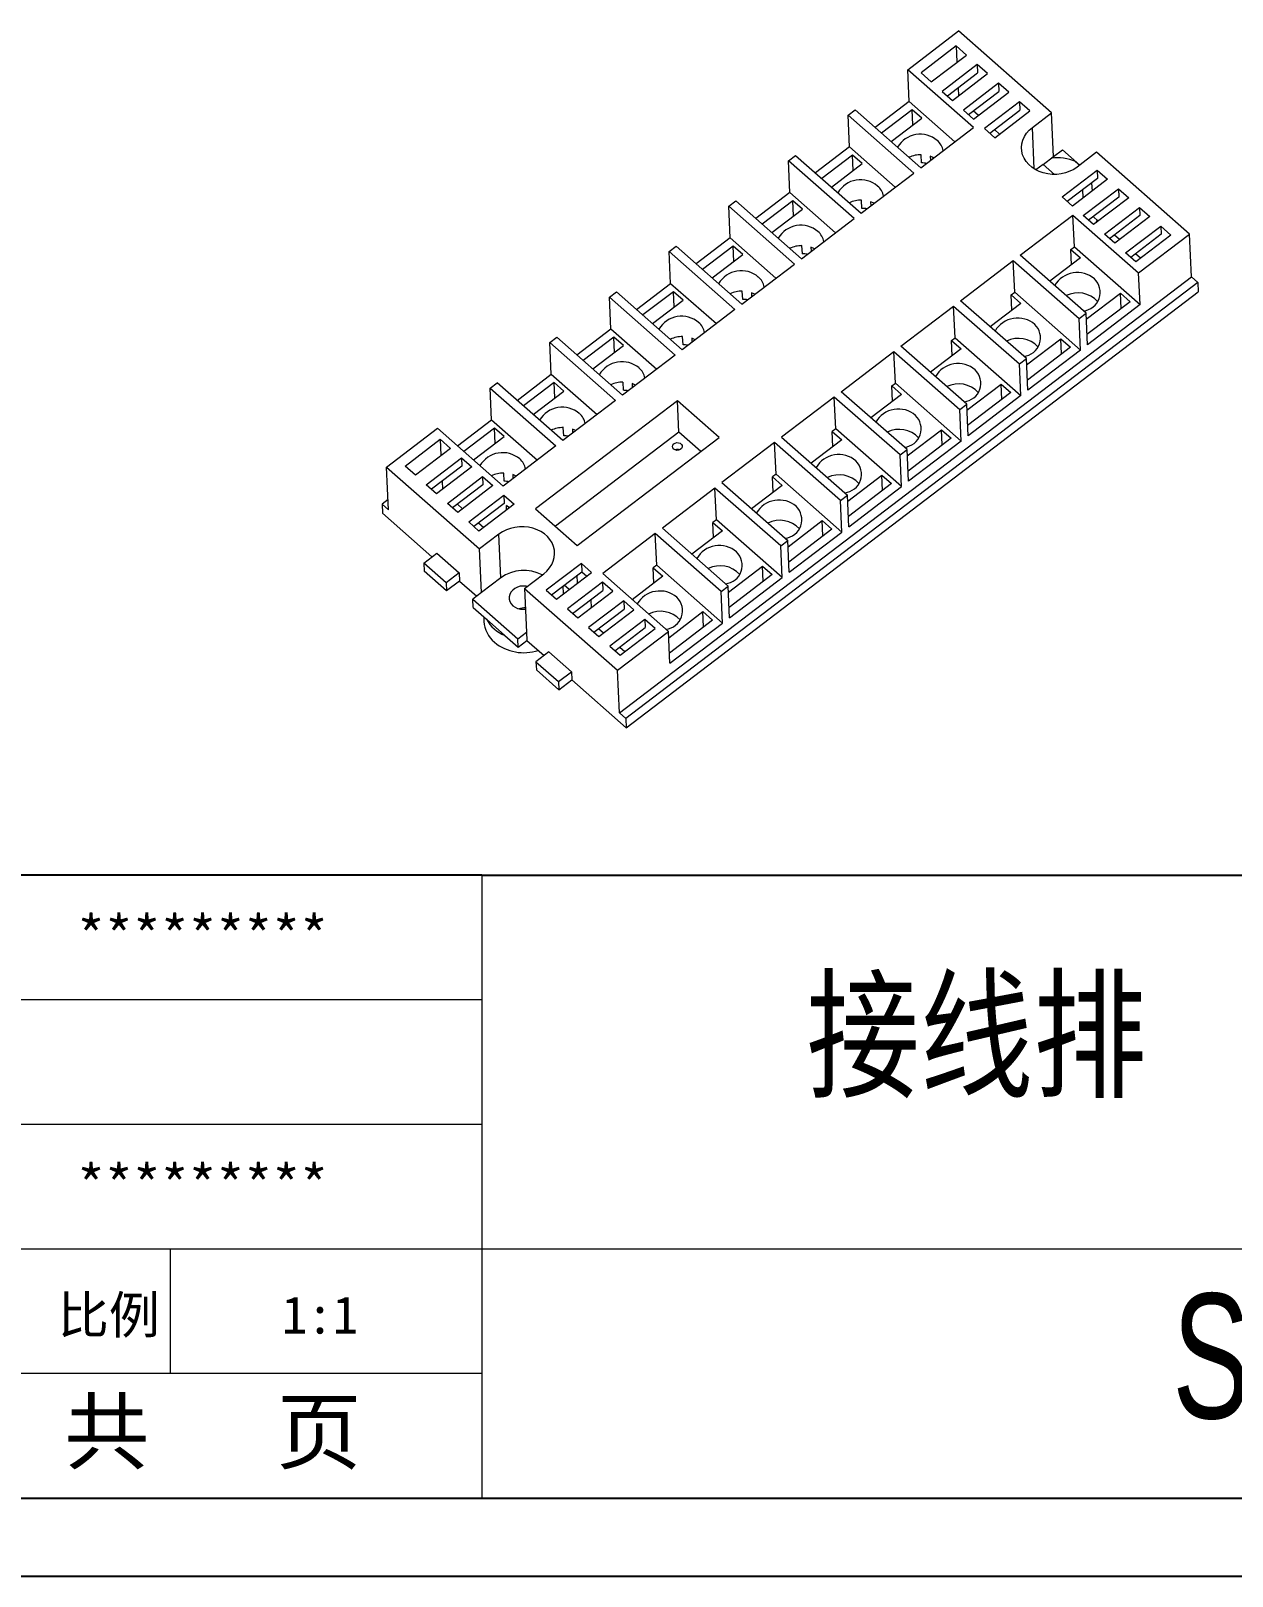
# Model space of a CAD drawing. Header units: inches. Extents: x 2660 to 3915, y 535 to 897.
# Drawn here: x 3788.5 to 3851.6, y 535.1 to 616.3 of the extents above; entities that cross this region are included whole.
import ezdxf

# ---------------------------------------------------------------- set-up
doc = ezdxf.new("R2010")
doc.units = ezdxf.units.IN
doc.layers.add('文字', color=81, linetype='Continuous')
doc.layers.add('粗实线', color=7, linetype='Continuous', lineweight=30)
doc.layers.add('细实线', color=3, linetype='Continuous', lineweight=9)
doc.styles.get("Standard").update_dxf_attribs({"font": 'txt', "bigfont": 'gbcbig.shx'})
doc.styles.add('宋体', font='', dxfattribs={"width": 0.8, "height": 3.5})
doc.styles.add('长仿宋', font='', dxfattribs={"width": 0.7, "height": 4})
doc.styles.get('宋体').set_extended_font_data('SimSun')
doc.styles.get('长仿宋').set_extended_font_data('SimSun')

msp = doc.modelspace()

# ---------------------------------------------------------------- linework, layer by layer
at = {"color": 7, "linetype": 'Continuous', "lineweight": 15}
for p, q in [((3834.589, 614.297), (3837.264, 616.338)), ((3842.153, 612.032), (3837.264, 616.338)), ((3837.132, 615.545), (3835.287, 614.137)), ((3837.672, 615.069), (3837.132, 615.545)), ((3837.132, 615.545), (3837.171, 614.687)), ((3835.827, 613.662), (3837.672, 615.069)), ((3838.245, 614.565), (3836.4, 613.157)), ((3838.784, 614.089), (3838.245, 614.565)), ((3838.245, 614.565), (3838.264, 614.134)), ((3838.045, 611.253), (3834.589, 614.297)), ((3834.664, 612.631), (3834.589, 614.297)), ((3835.287, 614.137), (3835.827, 613.662)), ((3836.671, 612.918), (3838.264, 614.134)), ((3836.94, 612.682), (3838.784, 614.089)), ((3836.4, 613.157), (3836.94, 612.682)), ((3837.231, 613.345), (3837.251, 612.919)), ((3839.358, 613.585), (3837.513, 612.177)), ((3837.784, 611.938), (3839.377, 613.153)), ((3838.052, 611.702), (3839.897, 613.109)), ((3839.897, 613.109), (3839.358, 613.585)), ((3839.358, 613.585), (3839.377, 613.153)), ((3831.453, 611.905), (3831.822, 612.186)), ((3831.822, 612.186), (3835.278, 609.142)), ((3834.664, 612.631), (3832.871, 611.262)), ((3834.817, 612.193), (3833.208, 610.965)), ((3837.072, 610.51), (3834.664, 612.631)), ((3835.323, 611.747), (3834.817, 612.193)), ((3834.853, 611.389), (3834.817, 612.193)), ((3837.513, 612.177), (3838.052, 611.702)), ((3838.302, 611.893), (3838.034, 612.129)), ((3840.47, 612.604), (3838.626, 611.197)), ((3838.897, 610.958), (3840.49, 612.173)), ((3839.165, 610.722), (3841.01, 612.129)), ((3841.01, 612.129), (3840.47, 612.604)), ((3840.47, 612.604), (3840.49, 612.173)), ((3841.139, 611.258), (3842.153, 612.032)), ((3842.257, 609.733), (3842.153, 612.032)), ((3834.909, 608.861), (3831.453, 611.905)), ((3831.528, 610.238), (3831.453, 611.905)), ((3833.714, 610.52), (3835.323, 611.747)), ((3835.278, 609.142), (3838.045, 611.253)), ((3838.626, 611.197), (3839.165, 610.722)), ((3839.415, 610.913), (3839.147, 611.149)), ((3828.317, 609.512), (3828.686, 609.793)), ((3828.686, 609.793), (3832.142, 606.749)), ((3831.528, 610.238), (3829.735, 608.87)), ((3831.681, 609.8), (3830.072, 608.573)), ((3833.936, 608.118), (3831.528, 610.238)), ((3832.187, 609.355), (3831.681, 609.8)), ((3831.717, 608.997), (3831.681, 609.8)), ((3835.32, 609.396), (3835.301, 609.827)), ((3835.776, 609.746), (3835.785, 609.529)), ((3835.918, 609.63), (3835.915, 609.689)), ((3841.704, 609.311), (3842.257, 609.733)), ((3842.257, 609.733), (3842.718, 610.085)), ((3842.718, 610.085), (3843.632, 609.28)), ((3844.514, 609.953), (3843.499, 609.179)), ((3849.403, 605.647), (3844.514, 609.953)), ((3831.773, 606.468), (3828.317, 609.512)), ((3828.392, 607.845), (3828.317, 609.512)), ((3830.578, 608.127), (3832.187, 609.355)), ((3832.142, 606.749), (3834.909, 608.861)), ((3841.704, 609.311), (3841.327, 609.024)), ((3842.299, 608.786), (3841.704, 609.311)), ((3842.706, 607.604), (3844.55, 609.011)), ((3843.414, 609.472), (3843.632, 609.28)), ((3844.55, 609.011), (3845.09, 608.536)), ((3844.55, 609.011), (3844.57, 608.58)), ((3844.57, 608.58), (3842.977, 607.365)), ((3845.09, 608.536), (3843.245, 607.128)), ((3843.818, 606.624), (3845.663, 608.031)), ((3844.257, 608.341), (3844.276, 607.915)), ((3845.663, 608.031), (3846.203, 607.556)), ((3845.663, 608.031), (3845.683, 607.6)), ((3825.181, 607.119), (3825.55, 607.401)), ((3825.55, 607.401), (3829.006, 604.357)), ((3828.392, 607.845), (3826.598, 606.477)), ((3828.545, 607.408), (3826.936, 606.18)), ((3830.799, 605.725), (3828.392, 607.845)), ((3829.05, 606.962), (3828.545, 607.408)), ((3828.581, 606.604), (3828.545, 607.408)), ((3832.184, 607.003), (3832.164, 607.434)), ((3832.639, 607.354), (3832.649, 607.136)), ((3843.245, 607.128), (3842.706, 607.604)), ((3845.683, 607.6), (3844.09, 606.385)), ((3846.203, 607.556), (3844.358, 606.148)), ((3828.637, 604.075), (3825.181, 607.119)), ((3825.256, 605.453), (3825.181, 607.119)), ((3827.441, 605.735), (3829.05, 606.962)), ((3829.006, 604.357), (3831.773, 606.468)), ((3840.505, 604.539), (3843.272, 606.65)), ((3843.272, 606.65), (3846.728, 603.606)), ((3843.347, 604.983), (3843.272, 606.65)), ((3844.358, 606.148), (3843.818, 606.624)), ((3844.608, 606.339), (3844.34, 606.575)), ((3844.931, 605.644), (3846.776, 607.051)), ((3846.795, 606.62), (3845.202, 605.405)), ((3847.315, 606.576), (3845.471, 605.168)), ((3846.776, 607.051), (3847.315, 606.576)), ((3846.776, 607.051), (3846.795, 606.62)), ((3845.471, 605.168), (3844.931, 605.644)), ((3845.721, 605.359), (3845.452, 605.595)), ((3846.044, 604.663), (3847.889, 606.071)), ((3847.908, 605.64), (3846.315, 604.425)), ((3848.428, 605.596), (3846.583, 604.188)), ((3846.728, 603.606), (3849.403, 605.647)), ((3847.889, 606.071), (3848.428, 605.596)), ((3847.889, 606.071), (3847.908, 605.64)), ((3849.504, 603.406), (3849.403, 605.647)), ((3822.044, 604.727), (3822.413, 605.008)), ((3822.044, 604.727), (3825.501, 601.683)), ((3822.12, 603.06), (3822.044, 604.727)), ((3822.413, 605.008), (3825.87, 601.964)), ((3825.256, 605.453), (3823.462, 604.084)), ((3825.408, 605.015), (3823.799, 603.787)), ((3827.663, 603.332), (3825.256, 605.453)), ((3825.914, 604.569), (3825.408, 605.015)), ((3825.445, 604.211), (3825.408, 605.015)), ((3829.048, 604.611), (3829.028, 605.042)), ((3829.503, 604.961), (3829.513, 604.744)), ((3843.163, 604.843), (3843.347, 604.983)), ((3843.199, 604.039), (3843.163, 604.843)), ((3843.163, 604.843), (3843.668, 604.397)), ((3843.347, 604.983), (3846.803, 601.939)), ((3824.305, 603.342), (3825.914, 604.569)), ((3825.87, 601.964), (3828.637, 604.075)), ((3837.368, 602.146), (3840.136, 604.257)), ((3840.136, 604.257), (3843.592, 601.213)), ((3840.211, 602.591), (3840.136, 604.257)), ((3843.961, 601.495), (3840.505, 604.539)), ((3843.668, 604.397), (3842.059, 603.17)), ((3846.583, 604.188), (3846.044, 604.663)), ((3846.833, 604.379), (3846.565, 604.615)), ((3819.434, 580.464), (3849.504, 603.406)), ((3849.841, 603.109), (3819.771, 580.167)), ((3846.803, 601.939), (3846.728, 603.606)), ((3849.504, 603.406), (3849.841, 603.109)), ((3849.841, 603.109), (3849.863, 602.62)), ((3818.908, 602.334), (3819.277, 602.615)), ((3818.908, 602.334), (3822.364, 599.29)), ((3818.983, 600.667), (3818.908, 602.334)), ((3822.733, 599.571), (3819.277, 602.615)), ((3819.793, 579.679), (3849.863, 602.62)), ((3820.326, 601.692), (3822.12, 603.06)), ((3822.272, 602.622), (3820.663, 601.395)), ((3822.12, 603.06), (3824.527, 600.94)), ((3822.778, 602.177), (3822.272, 602.622)), ((3822.308, 601.819), (3822.272, 602.622)), ((3825.911, 602.218), (3825.892, 602.649)), ((3826.367, 602.568), (3826.377, 602.351)), ((3840.026, 602.45), (3840.211, 602.591)), ((3840.063, 601.646), (3840.026, 602.45)), ((3840.026, 602.45), (3840.532, 602.005)), ((3840.211, 602.591), (3843.667, 599.547)), ((3843.976, 601.168), (3845.776, 602.541)), ((3845.776, 602.541), (3846.282, 602.096)), ((3845.812, 601.737), (3845.776, 602.541)), ((3821.169, 600.949), (3822.778, 602.177)), ((3825.501, 601.683), (3822.733, 599.571)), ((3834.232, 599.754), (3837, 601.865)), ((3837, 601.865), (3840.456, 598.821)), ((3837.075, 600.198), (3837, 601.865)), ((3840.825, 599.102), (3837.368, 602.146)), ((3840.532, 602.005), (3838.923, 600.777)), ((3843.592, 601.213), (3843.961, 601.495)), ((3844.036, 599.828), (3843.961, 601.495)), ((3846.282, 602.096), (3844.012, 600.364)), ((3846.803, 601.939), (3844.036, 599.828)), ((3817.19, 599.299), (3818.983, 600.667)), ((3818.983, 600.667), (3821.391, 598.547)), ((3843.667, 599.547), (3843.592, 601.213)), ((3815.772, 599.941), (3816.141, 600.223)), ((3815.772, 599.941), (3819.228, 596.897)), ((3815.847, 598.275), (3815.772, 599.941)), ((3819.597, 597.179), (3816.141, 600.223)), ((3819.136, 600.23), (3817.527, 599.002)), ((3819.642, 599.784), (3819.136, 600.23)), ((3819.172, 599.426), (3819.136, 600.23)), ((3822.775, 599.825), (3822.756, 600.257)), ((3823.231, 600.176), (3823.241, 599.958)), ((3836.89, 600.057), (3837.075, 600.198)), ((3836.926, 599.254), (3836.89, 600.057)), ((3836.89, 600.057), (3837.396, 599.612)), ((3837.075, 600.198), (3840.531, 597.154)), ((3840.839, 598.775), (3842.64, 600.148)), ((3842.64, 600.148), (3843.145, 599.703)), ((3842.676, 599.345), (3842.64, 600.148)), ((3818.033, 598.557), (3819.642, 599.784)), ((3822.364, 599.29), (3819.597, 597.179)), ((3831.096, 597.361), (3833.863, 599.472)), ((3833.863, 599.472), (3837.32, 596.428)), ((3833.938, 597.805), (3833.863, 599.472)), ((3837.688, 596.709), (3834.232, 599.754)), ((3837.396, 599.612), (3835.787, 598.384)), ((3840.456, 598.821), (3840.825, 599.102)), ((3840.9, 597.436), (3840.825, 599.102)), ((3843.145, 599.703), (3840.876, 597.971)), ((3843.667, 599.547), (3840.9, 597.436)), ((3814.054, 596.906), (3815.847, 598.275)), ((3815.847, 598.275), (3818.255, 596.154)), ((3840.531, 597.154), (3840.456, 598.821)), ((3812.636, 597.549), (3813.005, 597.83)), ((3812.636, 597.549), (3816.092, 594.505)), ((3812.711, 595.882), (3812.636, 597.549)), ((3816.461, 594.786), (3813.005, 597.83)), ((3816, 597.837), (3814.391, 596.609)), ((3814.897, 596.164), (3816.506, 597.391)), ((3816.506, 597.391), (3816, 597.837)), ((3816.036, 597.033), (3816, 597.837)), ((3819.639, 597.433), (3819.62, 597.864)), ((3820.095, 597.783), (3820.104, 597.566)), ((3833.754, 597.665), (3833.938, 597.805)), ((3833.79, 596.861), (3833.754, 597.665)), ((3833.754, 597.665), (3834.26, 597.219)), ((3833.938, 597.805), (3837.395, 594.761)), ((3837.703, 596.382), (3839.503, 597.756)), ((3839.503, 597.756), (3840.009, 597.31)), ((3839.54, 596.952), (3839.503, 597.756)), ((3822.48, 596.884), (3815.027, 591.198)), ((3819.228, 596.897), (3816.461, 594.786)), ((3824.672, 594.953), (3822.48, 596.884)), ((3822.554, 595.232), (3822.48, 596.884)), ((3830.727, 597.079), (3827.96, 594.968)), ((3834.183, 594.035), (3830.727, 597.079)), ((3830.802, 595.413), (3830.727, 597.079)), ((3834.552, 594.317), (3831.096, 597.361)), ((3834.26, 597.219), (3832.651, 595.992)), ((3837.32, 596.428), (3837.688, 596.709)), ((3837.764, 595.043), (3837.688, 596.709)), ((3840.009, 597.31), (3837.739, 595.579)), ((3840.531, 597.154), (3837.764, 595.043)), ((3810.917, 594.514), (3812.711, 595.882)), ((3812.711, 595.882), (3815.118, 593.762)), ((3837.395, 594.761), (3837.32, 596.428)), ((3807.194, 593.397), (3809.869, 595.437)), ((3813.325, 592.393), (3809.869, 595.437)), ((3812.864, 595.444), (3811.255, 594.217)), ((3811.76, 593.771), (3813.369, 594.999)), ((3813.369, 594.999), (3812.864, 595.444)), ((3812.9, 594.641), (3812.864, 595.444)), ((3822.554, 595.232), (3816.066, 590.282)), ((3816.503, 595.04), (3816.483, 595.471)), ((3816.959, 595.39), (3816.968, 595.173)), ((3817.218, 589.267), (3824.672, 594.953)), ((3823.706, 594.217), (3822.554, 595.232)), ((3827.96, 594.968), (3831.416, 591.924)), ((3830.802, 595.413), (3830.618, 595.272)), ((3830.654, 594.468), (3830.618, 595.272)), ((3830.618, 595.272), (3831.124, 594.827)), ((3834.258, 592.369), (3830.802, 595.413)), ((3834.567, 593.99), (3836.367, 595.363)), ((3836.367, 595.363), (3836.873, 594.918)), ((3836.403, 594.559), (3836.367, 595.363)), ((3808.169, 593.448), (3810.013, 594.855)), ((3810.553, 594.38), (3808.708, 592.972)), ((3810.013, 594.855), (3810.553, 594.38)), ((3810.013, 594.855), (3810.052, 593.998)), ((3816.092, 594.505), (3813.325, 592.393)), ((3827.591, 594.687), (3824.824, 592.576)), ((3831.047, 591.643), (3827.591, 594.687)), ((3827.666, 593.02), (3827.591, 594.687)), ((3831.124, 594.827), (3829.514, 593.599)), ((3834.183, 594.035), (3834.552, 594.317)), ((3834.627, 592.65), (3834.552, 594.317)), ((3836.873, 594.918), (3834.603, 593.186)), ((3837.395, 594.761), (3834.627, 592.65)), ((3807.194, 593.397), (3812.083, 589.09)), ((3807.295, 591.155), (3807.194, 593.397)), ((3808.708, 592.972), (3808.169, 593.448)), ((3809.281, 592.468), (3811.126, 593.875)), ((3811.146, 593.444), (3809.553, 592.229)), ((3811.666, 593.4), (3809.821, 591.992)), ((3811.126, 593.875), (3811.666, 593.4)), ((3811.126, 593.875), (3811.146, 593.444)), ((3834.258, 592.369), (3834.183, 594.035)), ((3810.113, 592.656), (3810.132, 592.23)), ((3810.394, 591.488), (3812.239, 592.895)), ((3812.239, 592.895), (3812.778, 592.42)), ((3812.239, 592.895), (3812.258, 592.464)), ((3813.367, 592.647), (3813.347, 593.079)), ((3813.822, 592.998), (3813.832, 592.78)), ((3824.824, 592.576), (3828.28, 589.531)), ((3827.666, 593.02), (3827.482, 592.879)), ((3827.518, 592.076), (3827.482, 592.879)), ((3827.482, 592.879), (3827.987, 592.434)), ((3831.122, 589.976), (3827.666, 593.02)), ((3831.431, 591.597), (3833.231, 592.97)), ((3833.737, 592.525), (3831.467, 590.793)), ((3833.231, 592.97), (3833.737, 592.525)), ((3833.267, 592.167), (3833.231, 592.97)), ((3807.271, 591.691), (3806.957, 591.452)), ((3809.821, 591.992), (3809.281, 592.468)), ((3812.258, 592.464), (3810.665, 591.249)), ((3812.778, 592.42), (3810.934, 591.012)), ((3811.507, 590.508), (3813.352, 591.915)), ((3813.352, 591.915), (3813.891, 591.44)), ((3813.352, 591.915), (3813.371, 591.484)), ((3824.455, 592.294), (3821.688, 590.183)), ((3827.911, 589.25), (3824.455, 592.294)), ((3824.53, 590.627), (3824.455, 592.294)), ((3827.987, 592.434), (3826.378, 591.206)), ((3831.047, 591.643), (3831.416, 591.924)), ((3831.491, 590.258), (3831.416, 591.924)), ((3831.491, 590.258), (3834.258, 592.369)), ((3806.957, 591.452), (3806.979, 590.964)), ((3806.957, 591.452), (3807.295, 591.155)), ((3806.979, 590.964), (3809.574, 588.678)), ((3810.934, 591.012), (3810.394, 591.488)), ((3810.915, 591.439), (3811.183, 591.203)), ((3813.371, 591.484), (3811.778, 590.269)), ((3813.891, 591.44), (3812.046, 590.032)), ((3813.5, 591.141), (3813.489, 591.38)), ((3813.639, 591.248), (3813.489, 591.38)), ((3815.027, 591.198), (3817.218, 589.267)), ((3831.122, 589.976), (3831.047, 591.643)), ((3812.046, 590.032), (3811.507, 590.508)), ((3812.028, 590.459), (3812.296, 590.223)), ((3821.688, 590.183), (3825.144, 587.139)), ((3824.53, 590.627), (3824.345, 590.487)), ((3824.382, 589.683), (3824.345, 590.487)), ((3824.345, 590.487), (3824.851, 590.041)), ((3827.986, 587.583), (3824.53, 590.627)), ((3828.295, 589.204), (3830.095, 590.578)), ((3830.601, 590.132), (3828.331, 588.401)), ((3830.095, 590.578), (3830.601, 590.132)), ((3830.131, 589.774), (3830.095, 590.578)), ((3813.098, 589.865), (3812.083, 589.09)), ((3813.201, 587.566), (3813.098, 589.865)), ((3821.319, 589.901), (3818.551, 587.79)), ((3824.775, 586.857), (3821.319, 589.901)), ((3821.394, 588.235), (3821.319, 589.901)), ((3824.851, 590.041), (3823.242, 588.814)), ((3827.911, 589.25), (3828.28, 589.531)), ((3828.355, 587.865), (3828.28, 589.531)), ((3828.355, 587.865), (3831.122, 589.976)), ((3809.144, 588.35), (3809.826, 588.871)), ((3809.826, 588.871), (3811.006, 587.831)), ((3812.187, 586.792), (3812.083, 589.09)), ((3827.986, 587.583), (3827.911, 589.25)), ((3809.144, 588.35), (3809.163, 587.919)), ((3810.324, 587.31), (3809.144, 588.35)), ((3810.343, 586.879), (3809.163, 587.919)), ((3811.006, 587.831), (3810.324, 587.31)), ((3811.006, 587.831), (3811.026, 587.4)), ((3814.443, 587.012), (3815.458, 587.786)), ((3817.432, 588.322), (3815.587, 586.914)), ((3815.858, 586.675), (3817.451, 587.891)), ((3816.126, 586.439), (3817.971, 587.846)), ((3817.235, 587.285), (3817.216, 587.711)), ((3817.971, 587.846), (3817.432, 588.322)), ((3817.432, 588.322), (3817.451, 587.891)), ((3817.451, 587.891), (3817.719, 587.654)), ((3818.551, 587.79), (3822.008, 584.746)), ((3821.715, 587.649), (3820.106, 586.421)), ((3821.394, 588.235), (3821.209, 588.094)), ((3821.245, 587.29), (3821.209, 588.094)), ((3821.209, 588.094), (3821.715, 587.649)), ((3824.85, 585.191), (3821.394, 588.235)), ((3825.158, 586.812), (3826.959, 588.185)), ((3827.464, 587.74), (3825.195, 586.008)), ((3826.959, 588.185), (3827.464, 587.74)), ((3826.995, 587.381), (3826.959, 588.185)), ((3810.324, 587.31), (3810.343, 586.879)), ((3811.026, 587.4), (3810.343, 586.879)), ((3811.026, 587.4), (3811.935, 586.6)), ((3813.201, 587.566), (3812.187, 586.792)), ((3814.443, 587.012), (3814.547, 584.713)), ((3814.443, 587.012), (3819.333, 582.705)), ((3815.587, 586.914), (3816.126, 586.439)), ((3816.5, 586.724), (3816.48, 587.15)), ((3816.796, 586.95), (3816.528, 587.186)), ((3818.544, 587.342), (3816.7, 585.934)), ((3816.971, 585.695), (3818.564, 586.91)), ((3817.239, 585.459), (3819.084, 586.866)), ((3819.084, 586.866), (3818.544, 587.342)), ((3818.544, 587.342), (3818.564, 586.91)), ((3824.775, 586.857), (3825.144, 587.139)), ((3824.85, 585.191), (3824.775, 586.857)), ((3825.219, 585.472), (3825.144, 587.139)), ((3825.219, 585.472), (3827.986, 587.583)), ((3812.187, 586.792), (3811.725, 586.44)), ((3811.745, 586.009), (3811.725, 586.44)), ((3811.725, 586.44), (3814.086, 584.361)), ((3811.745, 586.009), (3812.441, 585.396)), ((3819.657, 586.361), (3817.812, 584.954)), ((3817.922, 586.421), (3817.941, 585.995)), ((3820.197, 585.886), (3819.657, 586.361)), ((3819.657, 586.361), (3819.677, 585.93)), ((3812.3, 585.52), (3812.31, 585.281)), ((3813.409, 584.543), (3812.441, 585.396)), ((3816.7, 585.934), (3817.239, 585.459)), ((3818.084, 584.715), (3819.677, 585.93)), ((3818.352, 584.479), (3820.197, 585.886)), ((3820.77, 585.381), (3818.925, 583.974)), ((3821.309, 584.906), (3820.77, 585.381)), ((3820.77, 585.381), (3820.789, 584.95)), ((3822.022, 584.419), (3823.822, 585.792)), ((3824.328, 585.347), (3822.058, 583.615)), ((3822.083, 583.08), (3824.85, 585.191)), ((3823.822, 585.792), (3824.328, 585.347)), ((3823.859, 584.989), (3823.822, 585.792)), ((3813.409, 584.543), (3814.105, 583.93)), ((3814.086, 584.361), (3814.547, 584.713)), ((3814.547, 584.713), (3814.566, 584.282)), ((3817.812, 584.954), (3818.352, 584.479)), ((3818.333, 584.906), (3818.602, 584.67)), ((3819.196, 583.735), (3820.789, 584.95)), ((3819.333, 582.705), (3822.008, 584.746)), ((3819.465, 583.499), (3821.309, 584.906)), ((3822.083, 583.08), (3822.008, 584.746)), ((3814.105, 583.93), (3814.086, 584.361)), ((3814.105, 583.93), (3814.566, 584.282)), ((3814.566, 584.282), (3815.475, 583.481)), ((3815.727, 583.673), (3815.044, 583.153)), ((3816.907, 582.634), (3815.727, 583.673)), ((3818.925, 583.974), (3819.465, 583.499)), ((3819.446, 583.926), (3819.714, 583.69)), ((3815.044, 583.153), (3816.225, 582.113)), ((3815.044, 583.153), (3815.064, 582.722)), ((3815.064, 582.722), (3816.244, 581.682)), ((3816.225, 582.113), (3816.907, 582.634)), ((3816.225, 582.113), (3816.244, 581.682)), ((3816.244, 581.682), (3816.927, 582.203)), ((3816.907, 582.634), (3816.927, 582.203)), ((3816.927, 582.203), (3819.793, 579.679)), ((3819.434, 580.464), (3819.333, 582.705)), ((3819.771, 580.167), (3819.434, 580.464)), ((3819.771, 580.167), (3819.793, 579.679))]:
    msp.add_line(p, q, dxfattribs=at)
at = {"color": 8, "linetype": 'Continuous', "lineweight": 15}
for p, q in [((3841.237, 609.077), (3841.139, 611.258)), ((3843.815, 607.563), (3843.796, 607.989))]:
    msp.add_line(p, q, dxfattribs=at)
for p, q in [((3812.191, 571.924), (3763.041, 571.924)), ((3812.191, 571.924), (3910.491, 571.924)), ((3679.486, 539.158), (3910.491, 539.158)), ((3671.295, 535.062), (3914.587, 535.062))]:
    msp.add_line(p, q)
at = {"color": 7, "linetype": 'Continuous', "lineweight": 15, "flags": 128}
for points in [[(3843.499, 609.179), (3843.312, 609.054), (3843.107, 608.952), (3842.887, 608.872), (3842.656, 608.818), (3842.419, 608.79), (3842.181, 608.789), (3841.945, 608.814), (3841.715, 608.865), (3841.497, 608.942), (3841.295, 609.042), (3841.111, 609.164), (3840.95, 609.306), (3840.815, 609.465), (3840.707, 609.638), (3840.629, 609.822), (3840.583, 610.013), (3840.57, 610.208), (3840.589, 610.403), (3840.64, 610.595), (3840.722, 610.779), (3840.834, 610.953), (3840.974, 611.114), (3841.139, 611.258)], [(3835.963, 609.664), (3835.956, 609.668), (3835.776, 609.746)], [(3832.827, 607.272), (3832.82, 607.275), (3832.639, 607.354)], [(3844.541, 606.398), (3844.499, 606.275), (3844.489, 606.248)], [(3829.69, 604.879), (3829.684, 604.882), (3829.503, 604.961)], [(3826.554, 602.486), (3826.548, 602.49), (3826.367, 602.568)], [(3823.418, 600.094), (3823.412, 600.097), (3823.231, 600.176)], [(3820.282, 597.701), (3820.276, 597.704), (3820.095, 597.783)], [(3817.146, 595.308), (3817.139, 595.312), (3816.959, 595.39)], [(3822.293, 594.34), (3822.245, 594.403), (3822.228, 594.476), (3822.244, 594.551), (3822.293, 594.615), (3822.366, 594.662), (3822.454, 594.684), (3822.546, 594.678), (3822.628, 594.646), (3822.69, 594.591), (3822.723, 594.522), (3822.723, 594.447), (3822.69, 594.376), (3822.628, 594.319), (3822.546, 594.285), (3822.455, 594.276), (3822.366, 594.295), (3822.293, 594.34)], [(3814.01, 592.916), (3814.003, 592.919), (3813.822, 592.998)], [(3815.458, 587.786), (3815.623, 587.929), (3815.763, 588.09), (3815.875, 588.264), (3815.957, 588.449), (3816.008, 588.641), (3816.027, 588.836), (3816.013, 589.031), (3815.967, 589.222), (3815.89, 589.405), (3815.782, 589.578), (3815.647, 589.737), (3815.486, 589.879), (3815.302, 590.001), (3815.099, 590.101), (3814.881, 590.178), (3814.652, 590.229), (3814.416, 590.255), (3814.177, 590.253), (3813.94, 590.225), (3813.71, 590.171), (3813.49, 590.092), (3813.284, 589.989), (3813.098, 589.865)], [(3814.585, 587.12), (3814.532, 587.13), (3814.376, 587.14), (3814.22, 587.123), (3814.071, 587.08), (3813.936, 587.013), (3813.82, 586.925), (3813.729, 586.82), (3813.667, 586.701), (3813.635, 586.575), (3813.636, 586.447), (3813.67, 586.322), (3813.735, 586.206), (3813.828, 586.104), (3813.945, 586.021), (3814.081, 585.959), (3814.231, 585.923), (3814.387, 585.913), (3814.492, 585.921)]]:
    msp.add_lwpolyline(points, dxfattribs=at)
at = {"color": 7, "linetype": 'Continuous', "lineweight": 15}
for centre, radius, start, end in [((3835.244, 609.526), 1.377, 49.33274, 149.77458), ((3835.534, 609.855), 0.939, 11.31899, 49.66931), ((3835.284, 608.349), 1.479, 89.36851, 115.05355), ((3842.461, 607.135), 2.524, 67.80068, 97.4804), ((3835.311, 607.893), 1.503, 79.69338, 89.64057), ((3832.108, 607.134), 1.377, 49.33274, 149.77458), ((3832.398, 607.463), 0.939, 11.31899, 49.66931), ((3832.148, 605.956), 1.479, 89.36851, 115.05355), ((3832.174, 605.501), 1.503, 79.69338, 89.64057), ((3828.972, 604.741), 1.377, 49.33274, 149.77458), ((3829.262, 605.07), 0.939, 11.31899, 49.66931), ((3829.012, 603.563), 1.479, 89.36851, 115.05355), ((3829.038, 603.108), 1.503, 79.69338, 89.64057), ((3825.836, 602.349), 1.377, 49.33274, 149.77458), ((3826.126, 602.678), 0.939, 11.31899, 49.66931), ((3843.506, 602.246), 1.38, 49.47184, 149.63547), ((3843.721, 602.589), 0.981, 276.12104, 45.99287), ((3825.876, 601.171), 1.479, 89.36851, 115.05355), ((3843.543, 601.161), 1.398, 42.64425, 116.481), ((3825.902, 600.715), 1.503, 79.69338, 89.64057), ((3822.7, 599.956), 1.377, 49.33274, 149.77458), ((3822.99, 600.285), 0.939, 11.31899, 49.66931), ((3840.37, 599.854), 1.38, 49.47184, 149.63547), ((3840.585, 600.197), 0.981, 276.12104, 45.99287), ((3822.74, 598.778), 1.479, 89.36851, 115.05355), ((3822.766, 598.323), 1.503, 79.69338, 89.64057), ((3840.406, 598.768), 1.398, 42.64425, 116.481), ((3819.564, 597.563), 1.377, 49.33274, 149.77458), ((3819.853, 597.892), 0.939, 11.31899, 49.66931), ((3837.234, 597.461), 1.38, 49.47184, 149.63547), ((3837.449, 597.804), 0.981, 276.12104, 45.99287), ((3819.603, 596.385), 1.479, 89.36851, 115.05355), ((3819.63, 595.93), 1.503, 79.69338, 89.64057), ((3837.27, 596.376), 1.398, 42.64425, 116.481), ((3816.427, 595.171), 1.377, 49.33274, 149.77458), ((3816.717, 595.5), 0.939, 11.31899, 49.66931), ((3834.098, 595.068), 1.38, 49.47184, 149.63547), ((3834.313, 595.411), 0.981, 276.12104, 45.99287), ((3816.467, 593.993), 1.479, 89.36851, 115.05355), ((3816.493, 593.537), 1.503, 79.69338, 89.64057), ((3834.134, 593.983), 1.398, 42.64425, 116.481), ((3813.291, 592.778), 1.377, 49.33274, 149.77458), ((3822.498, 594.029), 0.297, 68.95982, 116.20062), ((3813.581, 593.107), 0.939, 11.31899, 49.66931), ((3830.962, 592.676), 1.38, 49.47184, 149.63547), ((3831.177, 593.019), 0.981, 276.12104, 45.99287), ((3813.331, 591.6), 1.479, 89.36851, 115.05355), ((3813.357, 591.145), 1.503, 79.69338, 89.64057), ((3830.998, 591.59), 1.398, 42.64425, 116.481), ((3827.825, 590.283), 1.38, 49.47184, 149.63547), ((3828.04, 590.626), 0.981, 276.12104, 45.99287), ((3827.862, 589.198), 1.398, 42.64425, 116.481), ((3824.689, 587.89), 1.38, 49.47184, 149.63547), ((3824.904, 588.233), 0.981, 276.12104, 45.99287), ((3814.41, 585.916), 2.045, 61.92517, 126.24167), ((3824.726, 586.805), 1.398, 42.64425, 116.481), ((3821.553, 585.498), 1.38, 49.47184, 149.63547), ((3821.768, 585.841), 0.981, 276.12104, 45.99287), ((3813.872, 585.378), 1.565, 183.55867, 229.93865), ((3814.096, 586.299), 1.885, 208.61243, 248.64414), ((3814.446, 585.084), 0.907, 87.28643, 109.27611), ((3821.589, 584.412), 1.398, 42.64425, 116.481), ((3814.402, 586.061), 2.428, 230.74127, 288.29505)]:
    msp.add_arc(centre, radius, start, end, dxfattribs=at)
at = {"layer": '细实线', "color": 7}
for p, q in [((3812.191, 571.924), (3812.191, 539.158)), ((3812.191, 565.371), (3763.041, 565.371)), ((3812.191, 558.818), (3763.041, 558.818)), ((3910.491, 552.264), (3763.041, 552.264)), ((3795.808, 552.264), (3795.808, 545.711)), ((3812.191, 545.711), (3763.041, 545.711))]:
    msp.add_line(p, q, dxfattribs=at)

# ---------------------------------------------------------------- texts
at = {"char_height": 2.15518, "width": 1224.89415, "attachment_point": 1}
for insert in [(3790.92, 569.787), (3790.92, 556.681)]:
    msp.add_mtext('{\\fSimHei|b0|i0|c134|p49;*********}', dxfattribs=dict(at, insert=insert))
at = {"layer": '文字', "color": 0, "insert": (3829.264, 566.267), "char_height": 5.4611, "width": 69.81834, "attachment_point": 1, "style": '宋体'}
msp.add_mtext('接线排', dxfattribs=at)
at = {"layer": '粗实线', "insert": (3848.504, 549.918), "char_height": 6.55333, "width": 73.48915, "attachment_point": 1, "style": '长仿宋'}
msp.add_mtext('{\\fSTXinwei|b0|i0|c134|p2;SZOMK}', dxfattribs=at)
at = {"layer": '细实线', "color": 7, "attachment_point": 1}
for s, insert, char_height, width in [('{\\fSimSun|b0|i0|c134|p54;比例}', (3789.91, 549.782), 1.966, 8.63013), ('{\\fSimSun|b0|i0|c134|p54;1:1}', (3801.685, 549.782), 1.966, 8.63013), ('{\\fSimSun|b0|i0|c134|p54; 共   页}', (3788.017, 544.306), 3.27667, 24.575)]:
    msp.add_mtext(s, dxfattribs=dict(at, insert=insert, char_height=char_height, width=width))

doc.saveas('drawing.dxf')
